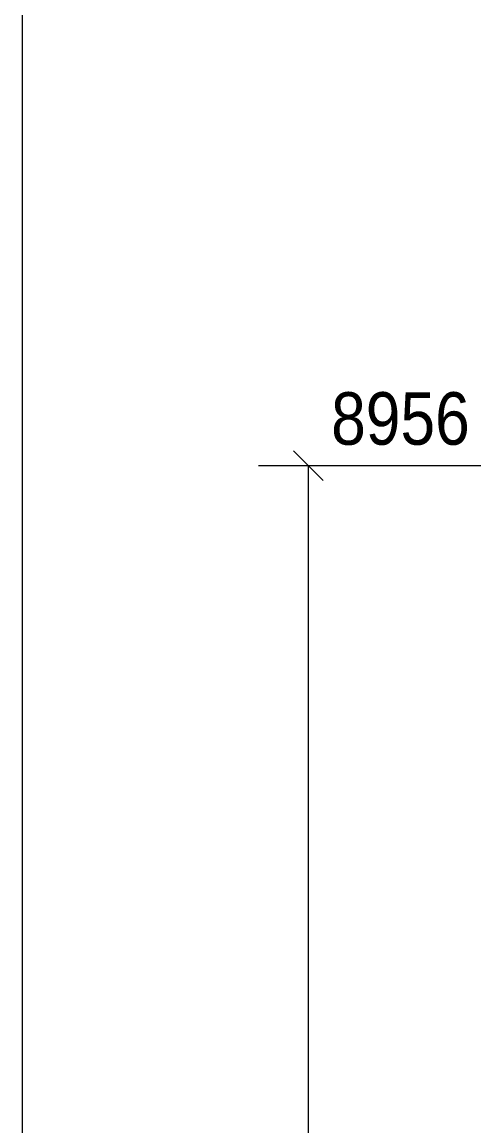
# Model space of a CAD drawing. Header units: millimetres. Extents: x 2 to 579, y 1 to 825.
# Drawn here: x 5 to 30.8, y 658.4 to 721.5 of the extents above; entities that cross this region are included whole.
import ezdxf

# ---------------------------------------------------------------- set-up
doc = ezdxf.new("R2010")
doc.units = ezdxf.units.MM
doc.linetypes.add('XKITLINE00', pattern=[0])
doc.layers.add('Dimensions', color=7, linetype='Continuous', lineweight=0)
doc.layers.add('DrawingSheet', color=5, linetype='Continuous', lineweight=0)
doc.styles.add('ARIAL', font='ARIAL.TTF')

# ---------------------------------------------------------------- blocks, each defined once
blk = doc.blocks.new('*A126')
at = {"layer": 'DrawingSheet', "color": 5, "linetype": 'XKITLINE00', "lineweight": 0}
blk.add_line((5, 825), (5, 5), dxfattribs=at)
blk = doc.blocks.new('*A192')
at = {"layer": 'Dimensions', "color": 7, "linetype": 'XKITLINE00', "lineweight": 0}
for p, q in [((20.517, 696.995), (22.214, 695.298)), ((42.365, 696.146), (18.515, 696.146)), ((21.365, 308.671), (21.365, 696.146))]:
    blk.add_line(p, q, dxfattribs=at)
at = {"layer": 'Dimensions', "color": 3}
blk.add_point((21.365, 696.146), dxfattribs=at)
at = {"layer": 'Dimensions', "color": 3, "style": 'ARIAL', "width": 0.85}
blk.add_text('8956', height=3, dxfattribs=at).set_placement((22.665, 697.346))

msp = doc.modelspace()

# ---------------------------------------------------------------- block references
at = {"lineweight": 0}
for name in ['*A126', '*A192']:
    msp.add_blockref(name, (0, 0), dxfattribs=at)

doc.saveas('drawing.dxf')
